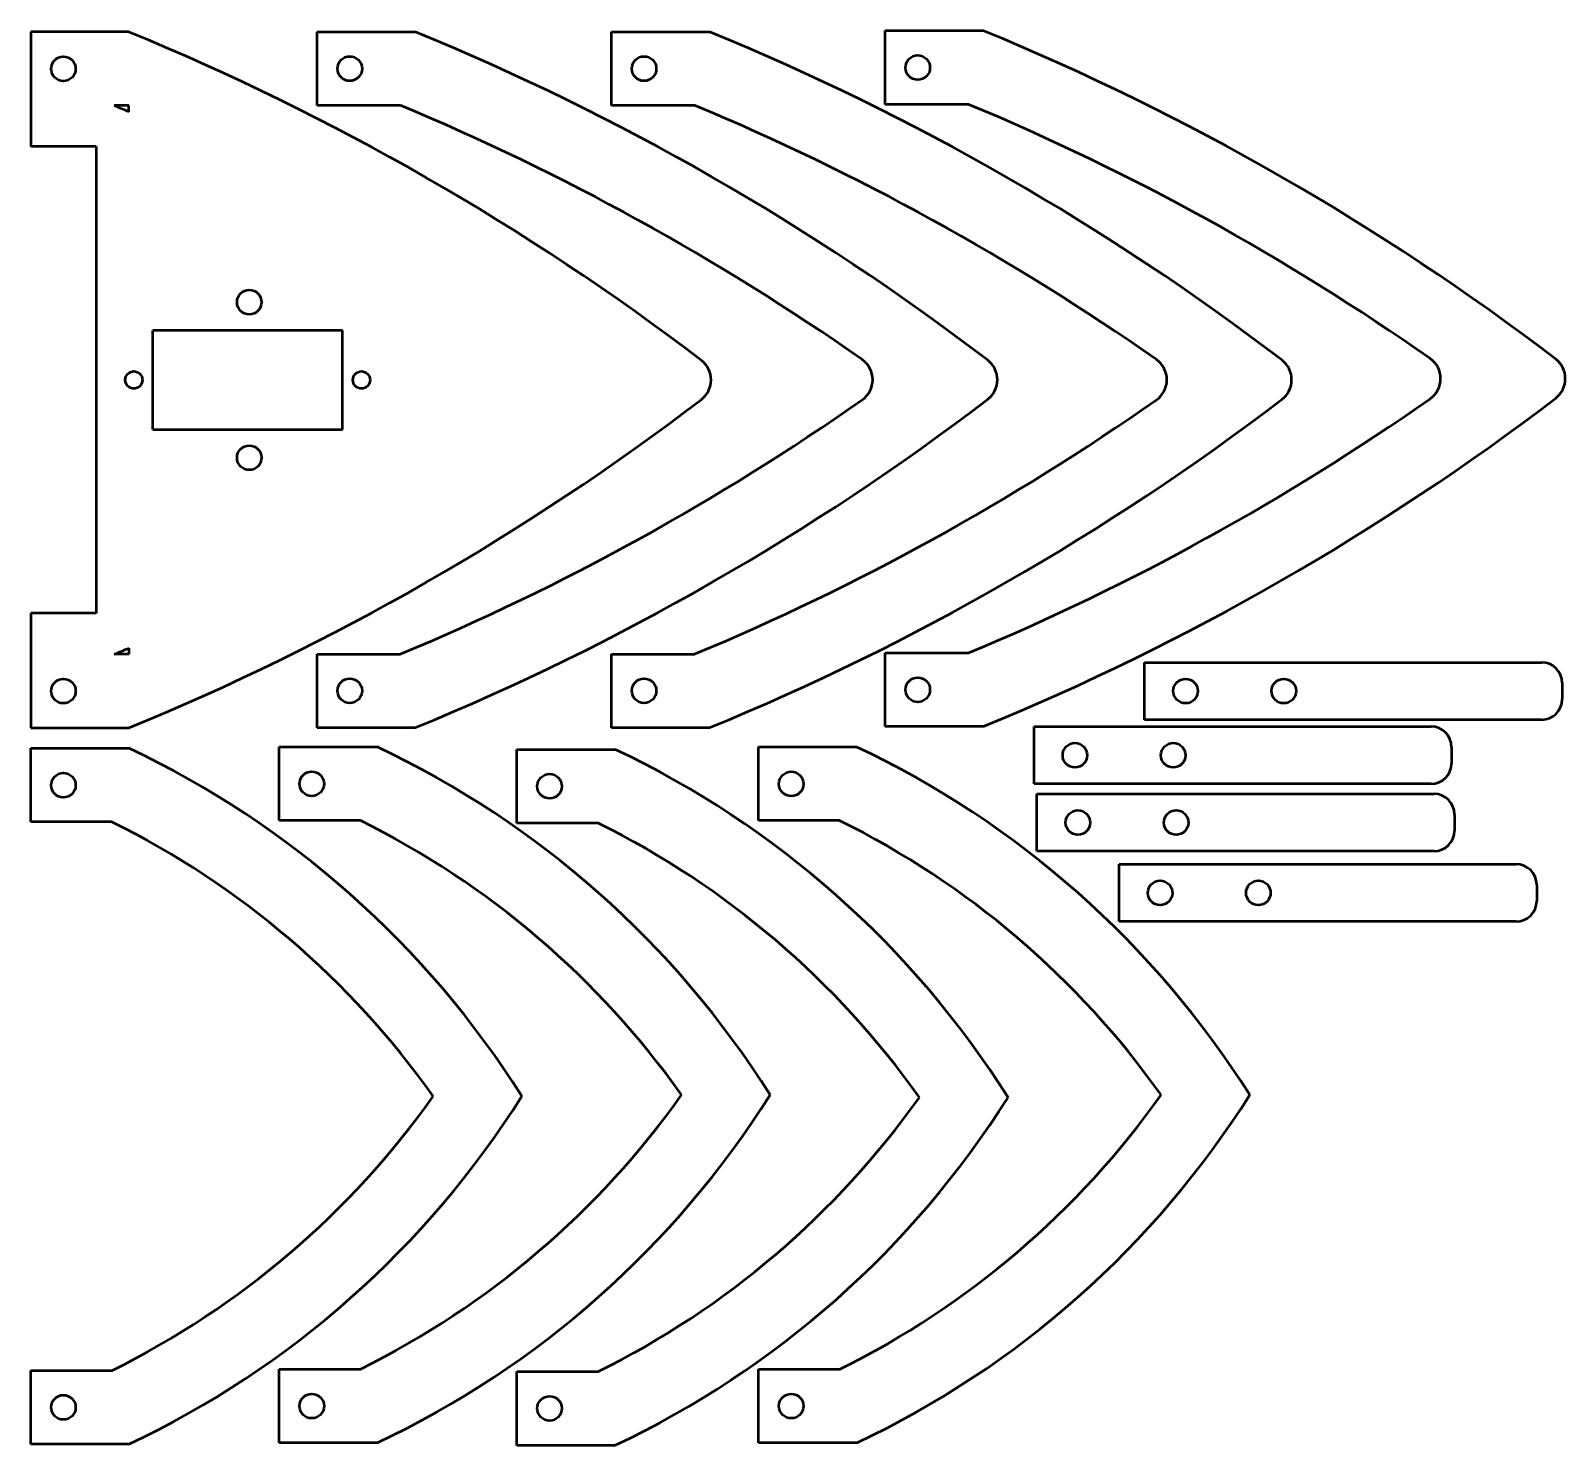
# Model space of a CAD drawing. Header units: millimetres. Extents: x -255 to -67, y 33 to 206.
import ezdxf

# ---------------------------------------------------------------- set-up
doc = ezdxf.new("R2010")
doc.units = ezdxf.units.MM
for name, color, linetype in [('CAM5', 7, 'Continuous'), ('F-PART1_9085COMP', 7, 'Continuous'), ('F-PART2_8585COMP', 7, 'Continuous'), ('F-PART3_8585COMP', 7, 'Continuous'), ('オール1', 7, 'Continuous')]:
    doc.layers.add(name, color=color, linetype=linetype)

# ---------------------------------------------------------------- blocks, each defined once
blk = doc.blocks.new('SE')
at = {"layer": 'F-PART3_8585COMP', "color": 7, "linetype": 'Continuous', "lineweight": 50}
for p, q in [((-183.63, 205.78), (-171.63, 205.78)), ((-183.63, 196.78), (-183.63, 205.78)), ((-173.42, 196.78), (-183.63, 196.78)), ((-183.63, 120.78), (-183.63, 129.78)), ((-183.63, 129.78), (-173.42, 129.78)), ((-171.63, 120.78), (-183.63, 120.78))]:
    blk.add_line(p, q, dxfattribs=at)
for centre in [(-179.64, 201.28), (-179.64, 125.29)]:
    blk.add_circle(centre, 1.5, dxfattribs=at)
for centre, radius, start, end in [((-288.15, -78.3), 307.05, 52.6128, 67.6985), ((-288.15, -78.3), 298.05, 54.9635, 67.36), ((-118.77, 163.28), 3, 305.0365, 54.9635), ((-103.53, 163.28), 3, 307.3872, 52.6128), ((-288.15, 404.87), 298.05, 292.64, 305.0365), ((-288.15, 404.87), 307.05, 292.3015, 307.3872)]:
    blk.add_arc(centre, radius, start, end, dxfattribs=at)
blk = doc.blocks.new('SE1')
at = {"layer": 'F-PART3_8585COMP', "color": 7, "linetype": 'Continuous', "lineweight": 50}
for p, q in [((-219.58, 205.78), (-207.58, 205.78)), ((-219.58, 196.78), (-219.58, 205.78)), ((-209.37, 196.78), (-219.58, 196.78)), ((-219.58, 120.78), (-219.58, 129.78)), ((-219.58, 129.78), (-209.37, 129.78)), ((-207.58, 120.78), (-219.58, 120.78))]:
    blk.add_line(p, q, dxfattribs=at)
for centre in [(-215.59, 201.28), (-215.59, 125.29)]:
    blk.add_circle(centre, 1.5, dxfattribs=at)
for centre, radius, start, end in [((-324.1, -78.3), 307.05, 52.6128, 67.6985), ((-324.1, -78.3), 298.05, 54.9635, 67.36), ((-154.71, 163.28), 3, 305.0365, 54.9635), ((-139.48, 163.28), 3, 307.3872, 52.6128), ((-324.1, 404.87), 298.05, 292.64, 305.0365), ((-324.1, 404.87), 307.05, 292.3015, 307.3872)]:
    blk.add_arc(centre, radius, start, end, dxfattribs=at)
blk = doc.blocks.new('SE2')
at = {"layer": 'F-PART3_8585COMP', "color": 7, "linetype": 'Continuous', "lineweight": 50}
for p, q in [((-150.2, 205.92), (-138.2, 205.92)), ((-150.2, 196.92), (-150.2, 205.92)), ((-139.99, 196.92), (-150.2, 196.92)), ((-150.2, 120.92), (-150.2, 129.92)), ((-150.2, 129.92), (-139.99, 129.92)), ((-138.2, 120.92), (-150.2, 120.92))]:
    blk.add_line(p, q, dxfattribs=at)
for centre in [(-146.21, 201.41), (-146.21, 125.42)]:
    blk.add_circle(centre, 1.5, dxfattribs=at)
for centre, radius, start, end in [((-254.72, -78.17), 307.05, 52.6128, 67.6985), ((-254.72, -78.17), 298.05, 54.9635, 67.36), ((-85.33, 163.42), 3, 305.0365, 54.9635), ((-70.1, 163.42), 3, 307.3872, 52.6128), ((-254.72, 405), 298.05, 292.64, 305.0365), ((-254.72, 405), 307.05, 292.3015, 307.3872)]:
    blk.add_arc(centre, radius, start, end, dxfattribs=at)
blk = doc.blocks.new('SE3')
at = {"layer": 'F-PART2_8585COMP', "color": 7, "linetype": 'Continuous', "lineweight": 50}
for p, q in [((-242.56, 205.76), (-254.56, 205.76)), ((-254.56, 205.76), (-254.56, 191.76)), ((-242.56, 196.76), (-244.35, 196.76)), ((-242.56, 196.01), (-242.56, 196.76)), ((-246.56, 191.76), (-254.56, 191.76)), ((-246.56, 191.76), (-246.56, 134.76)), ((-216.46, 169.31), (-239.66, 169.31)), ((-239.66, 157.21), (-239.66, 169.31)), ((-216.46, 157.21), (-216.46, 169.31)), ((-239.66, 157.21), (-216.46, 157.21)), ((-254.56, 134.76), (-254.56, 120.76)), ((-246.56, 134.76), (-254.56, 134.76)), ((-242.56, 129.76), (-244.35, 129.76)), ((-242.56, 130.51), (-242.56, 129.76)), ((-254.56, 120.76), (-242.56, 120.76))]:
    blk.add_line(p, q, dxfattribs=at)
for centre, radius in [((-250.57, 201.26), 1.5), ((-227.86, 172.76), 1.5), ((-241.96, 163.26), 1.05), ((-214.16, 163.26), 1.05), ((-227.86, 153.76), 1.5), ((-250.57, 125.26), 1.5)]:
    blk.add_circle(centre, radius, dxfattribs=at)
for centre, radius, start, end in [((-359.08, -78.33), 307.05, 52.6128, 67.6985), ((-359.08, -78.33), 298.05, 66.9871, 67.36), ((-174.46, 163.26), 3, 307.3872, 52.6128), ((-359.08, 404.84), 307.05, 292.3015, 307.3872), ((-359.08, 404.84), 298.05, 292.64, 293.0129)]:
    blk.add_arc(centre, radius, start, end, dxfattribs=at)
blk = doc.blocks.new('SE4')
at = {"layer": 'F-PART1_9085COMP', "color": 7, "linetype": 'Continuous', "lineweight": 50}
for p, q in [((-254.56, 109.27), (-254.56, 118.27)), ((-254.56, 118.27), (-242.56, 118.27)), ((-244.63, 109.27), (-254.56, 109.27)), ((-254.56, 33.27), (-254.56, 42.27)), ((-254.56, 42.27), (-244.63, 42.27)), ((-242.56, 33.27), (-254.56, 33.27))]:
    blk.add_line(p, q, dxfattribs=at)
for centre in [(-250.57, 113.76), (-250.57, 37.77)]:
    blk.add_circle(centre, 1.5, dxfattribs=at)
for centre, radius, start, end in [((-291.53, 14.6), 114.65, 32.2416, 64.714), ((-291.53, 14.6), 105.65, 35.3758, 63.6403), ((-291.53, 136.93), 105.65, 296.3597, 324.6242), ((-291.53, 136.93), 114.65, 295.286, 327.7584)]:
    blk.add_arc(centre, radius, start, end, dxfattribs=at)
blk = doc.blocks.new('SE5')
at = {"layer": 'F-PART1_9085COMP', "color": 7, "linetype": 'Continuous', "lineweight": 50}
for p, q in [((-224.22, 109.43), (-224.22, 118.43)), ((-224.22, 118.43), (-212.22, 118.43)), ((-214.29, 109.43), (-224.22, 109.43)), ((-224.22, 33.43), (-224.22, 42.43)), ((-224.22, 42.43), (-214.29, 42.43)), ((-212.22, 33.43), (-224.22, 33.43))]:
    blk.add_line(p, q, dxfattribs=at)
for centre in [(-220.23, 113.93), (-220.23, 37.93)]:
    blk.add_circle(centre, 1.5, dxfattribs=at)
for centre, radius, start, end in [((-261.2, 14.77), 114.65, 32.2416, 64.714), ((-261.2, 14.77), 105.65, 35.3758, 63.6403), ((-261.2, 137.1), 105.65, 296.3597, 324.6242), ((-261.2, 137.1), 114.65, 295.286, 327.7584)]:
    blk.add_arc(centre, radius, start, end, dxfattribs=at)
blk = doc.blocks.new('SE6')
at = {"layer": 'F-PART1_9085COMP', "color": 7, "linetype": 'Continuous', "lineweight": 50}
for p, q in [((-195.18, 109.13), (-195.18, 118.13)), ((-195.18, 118.13), (-183.18, 118.13)), ((-185.24, 109.13), (-195.18, 109.13)), ((-195.18, 33.13), (-195.18, 42.13)), ((-195.18, 42.13), (-185.24, 42.13)), ((-183.18, 33.13), (-195.18, 33.13))]:
    blk.add_line(p, q, dxfattribs=at)
for centre in [(-191.18, 113.63), (-191.18, 37.64)]:
    blk.add_circle(centre, 1.5, dxfattribs=at)
for centre, radius, start, end in [((-232.15, 14.47), 114.65, 32.2416, 64.714), ((-232.15, 14.47), 105.65, 35.3758, 63.6403), ((-232.15, 136.8), 105.65, 296.3597, 324.6242), ((-232.15, 136.8), 114.65, 295.286, 327.7584)]:
    blk.add_arc(centre, radius, start, end, dxfattribs=at)
blk = doc.blocks.new('SE7')
at = {"layer": 'F-PART1_9085COMP', "color": 7, "linetype": 'Continuous', "lineweight": 50}
for p, q in [((-165.65, 109.43), (-165.65, 118.43)), ((-165.65, 118.43), (-153.65, 118.43)), ((-155.72, 109.43), (-165.65, 109.43)), ((-165.65, 33.43), (-165.65, 42.43)), ((-165.65, 42.43), (-155.72, 42.43)), ((-153.65, 33.43), (-165.65, 33.43))]:
    blk.add_line(p, q, dxfattribs=at)
for centre in [(-161.66, 113.92), (-161.66, 37.93)]:
    blk.add_circle(centre, 1.5, dxfattribs=at)
for centre, radius, start, end in [((-202.62, 14.76), 114.65, 32.2416, 64.714), ((-202.62, 14.76), 105.65, 35.3758, 63.6403), ((-202.62, 137.09), 105.65, 296.3597, 324.6242), ((-202.62, 137.09), 114.65, 295.286, 327.7584)]:
    blk.add_arc(centre, radius, start, end, dxfattribs=at)
blk = doc.blocks.new('SE8')
at = {"layer": 'オール1', "color": 7, "linetype": 'Continuous', "lineweight": 50}
for p, q in [((-132, 120.92), (-83.5, 120.92)), ((-132, 113.92), (-132, 120.92)), ((-81, 118.42), (-81, 116.42)), ((-83.5, 113.92), (-132, 113.92))]:
    blk.add_line(p, q, dxfattribs=at)
for centre in [(-127, 117.42), (-115, 117.42)]:
    blk.add_circle(centre, 1.5, dxfattribs=at)
for centre, start, end in [((-83.5, 118.42), 0, 90), ((-83.5, 116.42), 270, 0)]:
    blk.add_arc(centre, 2.5, start, end, dxfattribs=at)
blk = doc.blocks.new('SE9')
at = {"layer": 'オール1', "color": 7, "linetype": 'Continuous', "lineweight": 50}
for p, q in [((-131.64, 112.7), (-83.14, 112.7)), ((-131.64, 105.7), (-131.64, 112.7)), ((-80.64, 110.2), (-80.64, 108.2)), ((-83.14, 105.7), (-131.64, 105.7))]:
    blk.add_line(p, q, dxfattribs=at)
for centre in [(-126.64, 109.2), (-114.64, 109.2)]:
    blk.add_circle(centre, 1.5, dxfattribs=at)
for centre, start, end in [((-83.14, 110.2), 0, 90), ((-83.14, 108.2), 270, 0)]:
    blk.add_arc(centre, 2.5, start, end, dxfattribs=at)
blk = doc.blocks.new('SE10')
at = {"layer": 'オール1', "color": 7, "linetype": 'Continuous', "lineweight": 50}
for p, q in [((-121.6, 104.11), (-73.1, 104.11)), ((-121.6, 97.11), (-121.6, 104.11)), ((-70.6, 101.61), (-70.6, 99.61)), ((-73.1, 97.11), (-121.6, 97.11))]:
    blk.add_line(p, q, dxfattribs=at)
for centre in [(-116.6, 100.61), (-104.6, 100.61)]:
    blk.add_circle(centre, 1.5, dxfattribs=at)
for centre, start, end in [((-73.1, 101.61), 0, 90), ((-73.1, 99.61), 270, 0)]:
    blk.add_arc(centre, 2.5, start, end, dxfattribs=at)
blk = doc.blocks.new('SE11')
at = {"layer": 'オール1', "color": 7, "linetype": 'Continuous', "lineweight": 50}
for p, q in [((-118.49, 128.76), (-69.99, 128.76)), ((-118.49, 121.76), (-118.49, 128.76)), ((-67.49, 126.26), (-67.49, 124.26)), ((-69.99, 121.76), (-118.49, 121.76))]:
    blk.add_line(p, q, dxfattribs=at)
for centre in [(-113.49, 125.26), (-101.49, 125.26)]:
    blk.add_circle(centre, 1.5, dxfattribs=at)
for centre, start, end in [((-69.99, 126.26), 0, 90), ((-69.99, 124.26), 270, 0)]:
    blk.add_arc(centre, 2.5, start, end, dxfattribs=at)

msp = doc.modelspace()

# ---------------------------------------------------------------- block references
at = {"layer": 'CAM5'}
for name in ['SE3', 'SE1', 'SE', 'SE2', 'SE11', 'SE8', 'SE4', 'SE5', 'SE6', 'SE7', 'SE9', 'SE10']:
    msp.add_blockref(name, (0, 0), dxfattribs=at)

doc.saveas('drawing.dxf')
